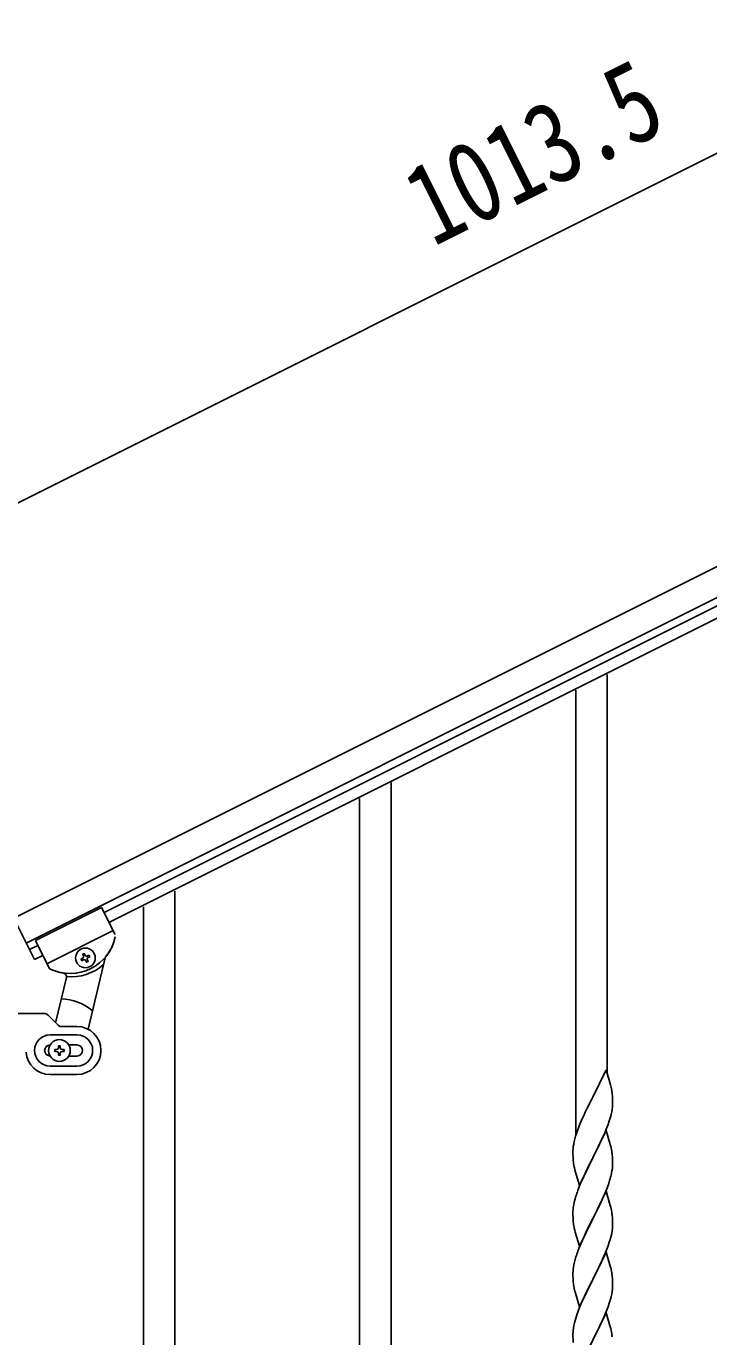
# Model space of a CAD drawing. Units: millimetres, scale not verified. Extents: x -4143 to 4140, y -2900 to 2898.
# Drawn here: x -3317 to -2947, y 1487 to 2196 of the extents above; entities that cross this region are included whole.
import ezdxf
from ezdxf.enums import TextEntityAlignment as Align

# ---------------------------------------------------------------- set-up
doc = ezdxf.new("R2010")
doc.units = ezdxf.units.MM
doc.header["$LTSCALE"] = 10
doc.layers.add('0-3_YKK_A1', color=4, linetype='Continuous')
doc.layers.add('0-4_YKK_D', color=6, linetype='Continuous')
doc.styles.add('ＭＳ ゴシック', font='')
doc.styles.get('ＭＳ ゴシック').set_extended_font_data('MS Gothic')

msp = doc.modelspace()

# ---------------------------------------------------------------- linework, layer by layer
at = {"layer": '0-3_YKK_A1'}
for p, q in [((-3323.58, 1713.51), (-2417.15, 2166.82)), ((-3316.87, 1700.09), (-2410.44, 2153.4)), ((-2502.56, 2102.86), (-3274.83, 1716.64)), ((-2499.88, 2097.5), (-3272.15, 1711.28)), ((-3002.47, 1629.52), (-3002.47, 1845.44)), ((-3019.47, 1596.62), (-3019.47, 1836.81)), ((-3119.47, 1455.44), (-3119.47, 1786.85)), ((-3136.47, 1448.36), (-3136.47, 1778.22)), ((-3236.47, 872.88), (-3236.47, 1728.15)), ((-3311.95, 1701.43), (-3276.17, 1719.33)), ((-3311.95, 1701.43), (-3276.17, 1719.33)), ((-3276.17, 1719.33), (-3268.87, 1704.73)), ((-3276.17, 1719.33), (-3268.87, 1704.73)), ((-3253.47, 864.37), (-3253.47, 1719.64)), ((-3312.39, 1691.15), (-3323.58, 1713.51)), ((-3305.69, 1688.91), (-3269.91, 1706.8)), ((-3305.69, 1688.91), (-3269.91, 1706.8)), ((-3310.61, 1698.75), (-3315.08, 1696.51)), ((-3311.95, 1701.43), (-3304.65, 1686.84)), ((-3311.95, 1701.43), (-3304.64, 1686.82)), ((-3307.92, 1693.38), (-3312.39, 1691.15)), ((-3285.96, 1690.97), (-3286.82, 1690.54)), ((-3283.82, 1693.12), (-3282.96, 1693.55)), ((-3274.17, 1692.01), (-3283.38, 1653.44)), ((-3295.2, 1681.42), (-3301.03, 1657.01)), ((-3368.97, 1661.96), (-3307.22, 1661.96)), ((-3299.85, 1655.83), (-3305.1, 1661.08)), ((-3297.73, 1654.96), (-3289.47, 1654.96)), ((-3289.47, 1650.46), (-3303.97, 1650.46)), ((-3289.47, 1644.96), (-3293.89, 1644.96)), ((-3300.47, 1642.46), (-3301.47, 1642.46)), ((-3297.47, 1641.46), (-3296.47, 1641.46)), ((-3293.89, 1638.96), (-3289.47, 1638.96)), ((-3303.97, 1633.46), (-3289.47, 1633.46)), ((-3303.97, 1628.96), (-3289.47, 1628.96)), ((-3020.67, 1515.19), (-3020.53, 1514.21))]:
    msp.add_line(p, q, dxfattribs=at)
for points in [[(-3285.96, 1693.12), (-3286.39, 1693.98), (-3285.54, 1694.41), (-3285.11, 1693.55)], [(-3286.82, 1690.54), (-3287.25, 1691.4), (-3286.39, 1691.83)], [(-3283.82, 1690.97), (-3283.39, 1690.11), (-3284.25, 1689.68), (-3284.68, 1690.54)], [(-3282.96, 1693.55), (-3282.53, 1692.69), (-3283.39, 1692.26)], [(-3301.47, 1642.46), (-3301.47, 1641.46), (-3300.47, 1641.46)], [(-3298.47, 1643.46), (-3298.47, 1644.46), (-3299.47, 1644.46), (-3299.47, 1643.46)], [(-3299.47, 1640.46), (-3299.47, 1639.46), (-3298.47, 1639.46), (-3298.47, 1640.46)], [(-3296.47, 1641.46), (-3296.47, 1642.46), (-3297.47, 1642.46)], [(-3003.07, 1631.56), (-3010.3, 1616.71), (-3010.64, 1616.04), (-3013.25, 1610.84), (-3014.35, 1608.54), (-3015.02, 1607.11), (-3016.13, 1604.65), (-3017.6, 1601.12), (-3018.19, 1599.6), (-3018.91, 1597.58), (-3019.55, 1595.59), (-3019.97, 1594.13), (-3020.33, 1592.71), (-3020.62, 1591.32), (-3020.84, 1589.99)], [(-3000.34, 1622.02), (-3000.68, 1623.44), (-3003.07, 1631.56)], [(-3020.67, 1580.93), (-3020.53, 1579.94), (-3020.35, 1578.99), (-3020.25, 1578.52), (-3020.04, 1577.58), (-3019.79, 1576.62), (-3017.52, 1568.98), (-3010.3, 1583.83), (-3010.13, 1584.17), (-3008.41, 1587.55), (-3006.02, 1592.48), (-3004.47, 1595.9), (-3004.03, 1596.9), (-3002.99, 1599.43), (-3002.03, 1601.96), (-3001.35, 1603.96), (-3000.89, 1605.44), (-3000.37, 1607.37), (-3000.06, 1608.76), (-2999.82, 1610.12), (-2999.66, 1611.41), (-2999.6, 1612.24), (-2999.58, 1613.04), (-2999.58, 1614.19), (-2999.63, 1615.91), (-2999.69, 1617.16), (-2999.8, 1618.57)], [(-3003.07, 1598.69), (-3010.3, 1583.83), (-3010.64, 1583.16), (-3013.46, 1577.52), (-3015.02, 1574.24), (-3016.13, 1571.77), (-3017.6, 1568.25), (-3018.37, 1566.22)], [(-3000.34, 1589.15), (-3000.56, 1590.09), (-3000.81, 1591.05), (-3003.07, 1598.69)], [(-3020.97, 1588.71), (-3021.01, 1587.9), (-3021.02, 1587.5), (-3021, 1585.64), (-3020.97, 1584.63), (-3020.92, 1583.69), (-3020.84, 1582.52)], [(-2999.6, 1579.37), (-2999.58, 1580.17), (-2999.58, 1581.31), (-2999.63, 1583.04), (-2999.69, 1584.29), (-2999.8, 1585.7)], [(-3000.49, 1574.02), (-3000.16, 1575.43), (-2999.89, 1576.8), (-2999.7, 1578.11)], [(-3020.04, 1544.71), (-3019.79, 1543.75), (-3017.52, 1536.11), (-3010.3, 1550.96), (-3010.13, 1551.29), (-3008.41, 1554.68), (-3006.91, 1557.74), (-3005.79, 1560.08), (-3004.68, 1562.53), (-3003.61, 1565.04), (-3002.41, 1568.08), (-3001.68, 1570.09), (-3001.19, 1571.59)], [(-3019.4, 1563.21), (-3019.84, 1561.74), (-3020.33, 1559.83), (-3020.62, 1558.45), (-3020.84, 1557.12)], [(-3003.07, 1565.83), (-3010.3, 1550.96), (-3010.46, 1550.63), (-3013.25, 1545.1), (-3014.57, 1542.33), (-3015.02, 1541.37), (-3016.77, 1537.4), (-3017.8, 1534.87), (-3018.37, 1533.35)], [(-3000.34, 1556.29), (-3000.56, 1557.22), (-3000.81, 1558.18), (-3003.07, 1565.83)], [(-3020.97, 1555.84), (-3021.01, 1555.03), (-3021.02, 1554.63), (-3021, 1552.77), (-3020.97, 1551.76), (-3020.92, 1550.82), (-3020.82, 1549.38), (-3020.67, 1548.06), (-3020.53, 1547.07)], [(-3020.04, 1511.84), (-3019.72, 1510.64), (-3017.52, 1503.24), (-3010.3, 1518.1), (-3010.13, 1518.43), (-3008.41, 1521.81), (-3006.91, 1524.87), (-3005.79, 1527.22), (-3004.25, 1530.66), (-3003.4, 1532.67), (-3002.03, 1536.22), (-3001.35, 1538.22), (-3000.89, 1539.7), (-3000.37, 1541.63), (-3000.06, 1543.02), (-2999.82, 1544.38), (-2999.66, 1545.67), (-2999.6, 1546.5), (-2999.58, 1547.3), (-2999.58, 1548.45), (-2999.63, 1550.17), (-2999.69, 1551.42), (-2999.8, 1552.83)], [(-3003.07, 1532.95), (-3010.3, 1518.1), (-3010.64, 1517.42), (-3013.46, 1511.78), (-3014.8, 1508.98), (-3016.13, 1506.04), (-3017.4, 1503.02), (-3018.19, 1500.99), (-3018.91, 1498.97), (-3019.7, 1496.49), (-3020.22, 1494.57), (-3020.53, 1493.17), (-3020.77, 1491.82), (-3020.93, 1490.52), (-3020.99, 1489.69), (-3021.02, 1488.89), (-3021, 1487.03), (-3020.97, 1486.02), (-3020.92, 1485.08), (-3020.84, 1483.92)], [(-3000.34, 1523.41), (-3000.56, 1524.35), (-3000.81, 1525.31), (-3003.07, 1532.95)], [(-3019.4, 1530.35), (-3019.84, 1528.88), (-3020.22, 1527.44), (-3020.53, 1526.04), (-3020.77, 1524.69), (-3020.93, 1523.39), (-3020.99, 1522.56), (-3021.02, 1521.76), (-3021, 1519.9), (-3020.97, 1518.89), (-3020.92, 1517.95), (-3020.84, 1516.79)], [(-3020.04, 1478.97), (-3019.79, 1478.02), (-3019.72, 1477.77), (-3017.52, 1470.37), (-3010.3, 1485.23), (-3010.13, 1485.56), (-3007.35, 1491.1), (-3006.24, 1493.4), (-3005.57, 1494.83), (-3004.25, 1497.79), (-3003.4, 1499.81), (-3002.03, 1503.35), (-3001.35, 1505.35), (-3000.89, 1506.83), (-3000.37, 1508.76), (-3000.06, 1510.15), (-2999.82, 1511.51), (-2999.66, 1512.8), (-2999.6, 1513.63), (-2999.58, 1514.43), (-2999.58, 1515.58), (-2999.63, 1517.3), (-2999.69, 1518.55), (-2999.8, 1519.96)], [(-3003.07, 1500.09), (-3010.3, 1485.23), (-3010.46, 1484.9), (-3013.46, 1478.91), (-3014.8, 1476.11), (-3016.13, 1473.17), (-3017.6, 1469.64), (-3018.37, 1467.61)], [(-3000.34, 1490.55), (-3000.56, 1491.49), (-3000.81, 1492.44), (-3003.07, 1500.09)]]:
    msp.add_lwpolyline(points, dxfattribs=at)
for centre, radius in [((-3284.89, 1692.04), 5.3), ((-3298.97, 1641.96), 5.9)]:
    msp.add_circle(centre, radius, dxfattribs=at)
for centre, radius, start, end in [((-3293.17, 1708.59), 25, 245.06995, 348.07005), ((-3293.17, 1708.59), 25, 320.86151, 348.07004), ((-3292.72, 1708.81), 27, 264.83331, 310.93577), ((-3286.82, 1692.69), 0.96, 296.57, 26.57), ((-3285.53, 1690.11), 0.96, 26.57, 116.57), ((-3284.25, 1693.98), 0.96, 206.57, 296.57), ((-3282.96, 1691.4), 0.96, 116.57, 206.57), ((-3272.22, 1691.55), 2, 140.86151, 166.57), ((-3302.86, 1687.73), 2, 206.57, 245.06995), ((-3302.85, 1687.72), 2, 206.57, 251.50002), ((-3293.17, 1708.59), 25, 245.61626, 261.51492), ((-3297.15, 1681.89), 2, 346.57, 81.51492), ((-3298.97, 1641.96), 28, 50.05523, 87.89819), ((-3307.22, 1658.96), 3, 45, 90), ((-3297.73, 1657.96), 3, 225, 270), ((-3289.47, 1641.96), 13, 270, 90), ((-3303.97, 1641.96), 8.5, 90, 270), ((-3303.97, 1641.96), 3, 90, 270), ((-3289.47, 1641.96), 8.5, 270, 90), ((-3289.47, 1641.96), 3, 270, 90), ((-3303.97, 1641.96), 13, 184.09604, 270), ((-3300.47, 1643.46), 1, 270, 0), ((-3300.47, 1640.46), 1, 0, 90), ((-3297.47, 1643.46), 1, 180, 270), ((-3297.47, 1640.46), 1, 90, 180), ((-3041.81, 1613.32), 42.37, 9.56725, 11.859), ((-3044.66, 1613.72), 45.12, 6.17603, 8.46779), ((-2989.03, 1586.1), 32.04, 173.03232, 175.32407), ((-3041.81, 1580.45), 42.37, 9.56725, 11.859), ((-2981.01, 1585.98), 39.98, 184.9569, 187.24866), ((-3044.66, 1580.85), 45.12, 6.17603, 8.46779), ((-3061.59, 1590.3), 63.23, 342.78424, 345.07599), ((-3031.02, 1581.37), 31.49, 354.07159, 356.36334), ((-2943.77, 1538.97), 79.42, 159.93435, 162.22611), ((-2989.03, 1553.23), 32.04, 173.03232, 175.32407), ((-3041.93, 1547.58), 42.49, 9.53591, 11.82766), ((-3044.53, 1547.98), 45, 6.19632, 8.48807), ((-2961.16, 1558.14), 60.39, 190.55951, 192.85127), ((-2943.77, 1506.1), 79.42, 159.93435, 162.22611), ((-3041.81, 1514.71), 42.37, 9.56725, 11.859), ((-3044.66, 1515.11), 45.12, 6.17603, 8.46779), ((-2980.89, 1520.24), 40.1, 184.93791, 187.22967), ((-2961.16, 1525.28), 60.39, 190.55951, 192.85127), ((-3041.81, 1481.84), 42.37, 9.56725, 11.859), ((-3044.66, 1482.24), 45.12, 6.17603, 8.46779)]:
    msp.add_arc(centre, radius, start, end, dxfattribs=at)
at = {"layer": '0-4_YKK_D'}
msp.add_line((-3413.04, 1892.39), (-2506.61, 2345.7), dxfattribs=at)

# ---------------------------------------------------------------- texts
at = {"layer": '0-4_YKK_D', "style": 'ＭＳ ゴシック', "width": 0.8}
msp.add_text('1013.5', height=43.99, rotation=26.57, dxfattribs=at).set_placement((-3090.94, 2064.65), align=Align.BOTTOM_LEFT)

doc.saveas('drawing.dxf')
